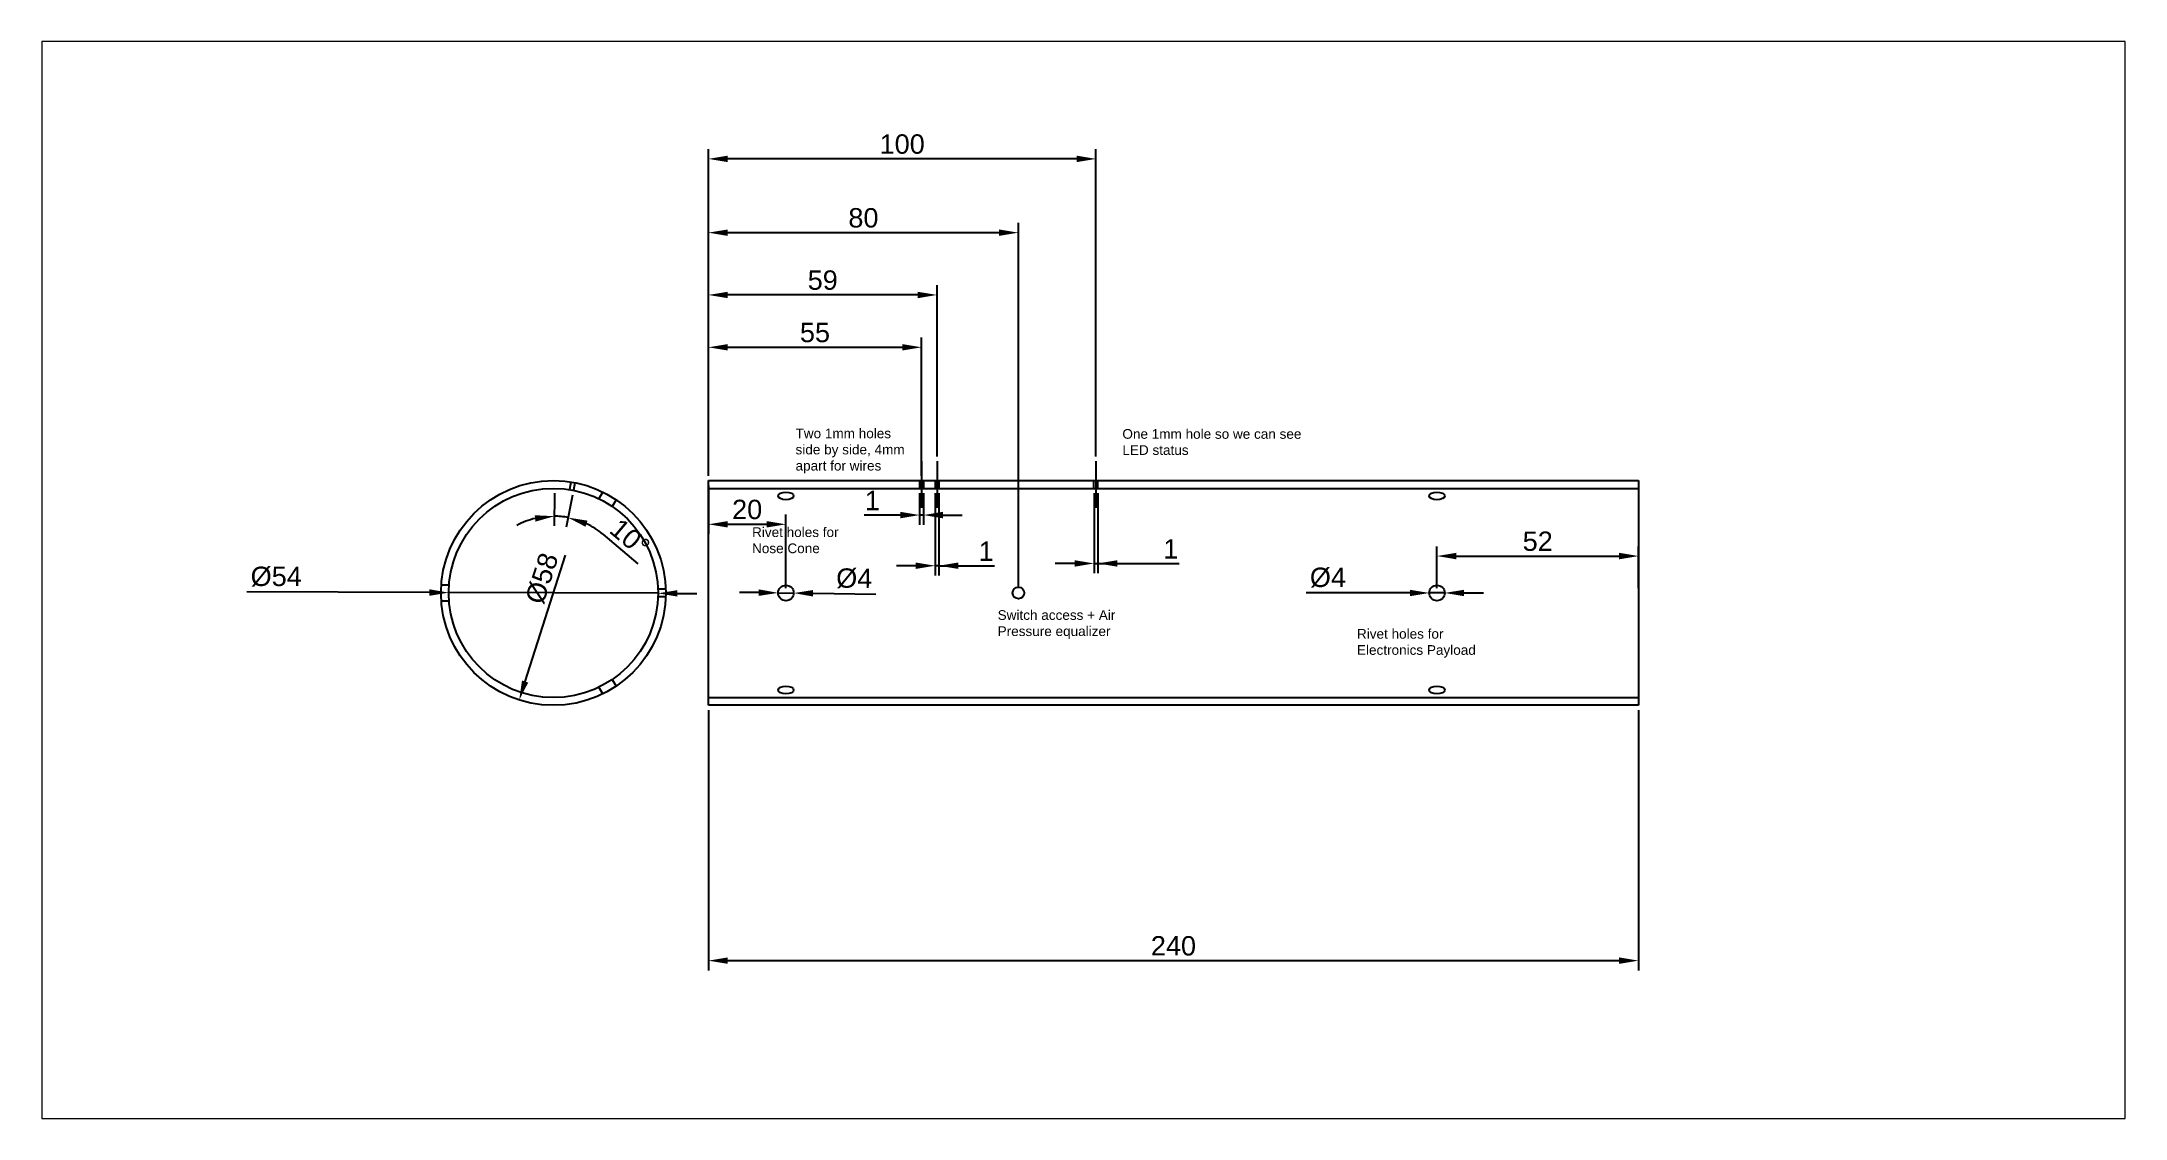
# Paper-space layout 'Sheet1' of a CAD drawing. Header units: millimetres. Extents: x 15 to 284, y 31 to 170.
# The model-space entities are those that its viewports show. They can reach past a viewport. Long polylines and large blocks are cut down to what shows.
import ezdxf

# ---------------------------------------------------------------- set-up
doc = ezdxf.new("R2010")
doc.units = ezdxf.units.MM
doc.linetypes.add('DASH2', pattern=[19.05, 12.7, -6.35])
doc.layers.add('centrelines', color=4, linetype='DASH2', plot=False)
for name, color, linetype in [('Dim', 5, 'Continuous'), ('Hidden', 2, 'Continuous'), ('hidden2', 6, 'Continuous')]:
    doc.layers.add(name, color=color, linetype=linetype)
doc.styles.get("Standard").update_dxf_attribs({"font": 'arial.ttf'})
doc.dimstyles.new('ISO-25', dxfattribs={"dimtxt": 2.5, "dimasz": 2.5, "dimexe": 1.25, "dimexo": 0.625, "dimtad": 1, "dimtxsty": 'Standard', "dimcen": 2.5, "dimadec": 0, "dimazin": 0, "dimtfac": 1, "dimtmove": 0, "dimatfit": 3, "dimfxl": 1, "dimarcsym": 0})

# ---------------------------------------------------------------- blocks, each defined once
blk = doc.blocks.new('*D2')
at = {"layer": 'Defpoints', "color": 0}
for p in [(85.19, 112.5), (76.38, 84.87)]:
    blk.add_point(p, dxfattribs=at)
at = {"layer": 'Dim', "color": 0, "lineweight": -2}
blk.add_line((77.14, 87.25), (82.35, 103.57), dxfattribs=at)
at = {"layer": 'Dim', "color": 0}
blk.add_solid([(76.74, 87.38), (77.54, 87.13), (76.38, 84.87)], dxfattribs=at)
at = {"layer": 'Dim', "color": 0, "insert": (79.32, 100.57), "char_height": 2.5, "attachment_point": 5, "rotation": 72.3088}
blk.add_mtext('%%c58', dxfattribs=at)
blk = doc.blocks.new('*D3')
at = {"layer": 'Defpoints', "color": 0}
for p in [(67.29, 98.73), (94.29, 98.64)]:
    blk.add_point(p, dxfattribs=at)
at = {"layer": 'Dim', "color": 0, "lineweight": -2}
for p, q in [((64.79, 98.74), (41.25, 98.82)), ((94.29, 98.64), (67.29, 98.73)), ((96.79, 98.63), (99.29, 98.62))]:
    blk.add_line(p, q, dxfattribs=at)
at = {"layer": 'Dim', "color": 0}
for points in [[(64.79, 98.32), (64.79, 99.16), (67.29, 98.73)], [(96.79, 99.05), (96.79, 98.22), (94.29, 98.64)]]:
    blk.add_solid(points, dxfattribs=at)
at = {"layer": 'Dim', "color": 0, "insert": (45.03, 100.78), "char_height": 2.5, "attachment_point": 5, "rotation": 359.8075}
blk.add_mtext('%%c54', dxfattribs=at)
blk = doc.blocks.new('*D4')
at = {"layer": 'Defpoints', "color": 0}
for p in [(100.79, 84.19), (220.79, 84.19), (220.79, 51.23)]:
    blk.add_point(p, dxfattribs=at)
at = {"layer": 'Dim', "color": 0, "lineweight": -2}
for p, q in [((100.79, 83.56), (100.79, 49.98)), ((220.79, 83.56), (220.79, 49.98)), ((103.29, 51.23), (218.29, 51.23))]:
    blk.add_line(p, q, dxfattribs=at)
at = {"layer": 'Dim', "color": 0}
for points in [[(103.29, 51.65), (103.29, 50.82), (100.79, 51.23)], [(218.29, 50.82), (218.29, 51.65), (220.79, 51.23)]]:
    blk.add_solid(points, dxfattribs=at)
at = {"layer": 'Dim', "color": 0, "insert": (160.79, 53.13), "char_height": 2.5, "attachment_point": 5}
blk.add_mtext('240', dxfattribs=at)
blk = doc.blocks.new('*D7')
at = {"layer": 'Defpoints', "color": 0}
for p in [(100.79, 113.19), (110.79, 107.55), (110.79, 98.69)]:
    blk.add_point(p, dxfattribs=at)
at = {"layer": 'Dim', "color": 0, "lineweight": -2}
for p, q in [((100.79, 112.56), (100.79, 106.3)), ((103.29, 107.55), (108.29, 107.55)), ((110.79, 99.31), (110.79, 108.8))]:
    blk.add_line(p, q, dxfattribs=at)
at = {"layer": 'Dim', "color": 0}
for points in [[(103.29, 107.96), (103.29, 107.13), (100.79, 107.55)], [(108.29, 107.13), (108.29, 107.96), (110.79, 107.55)]]:
    blk.add_solid(points, dxfattribs=at)
at = {"layer": 'Dim', "color": 0, "insert": (105.79, 109.45), "char_height": 2.5, "attachment_point": 5}
blk.add_mtext('20', dxfattribs=at)
blk = doc.blocks.new('*D16')
at = {"layer": 'Defpoints', "color": 0}
for p in [(140.79, 145.19), (100.79, 113.19), (140.79, 98.69)]:
    blk.add_point(p, dxfattribs=at)
at = {"layer": 'Dim', "color": 0, "lineweight": -2}
for p, q in [((100.79, 113.81), (100.79, 146.44)), ((103.29, 145.19), (138.29, 145.19)), ((140.79, 99.31), (140.79, 146.44))]:
    blk.add_line(p, q, dxfattribs=at)
at = {"layer": 'Dim', "color": 0}
for points in [[(103.29, 145.6), (103.29, 144.77), (100.79, 145.19)], [(138.29, 144.77), (138.29, 145.6), (140.79, 145.19)]]:
    blk.add_solid(points, dxfattribs=at)
at = {"layer": 'Dim', "color": 0, "insert": (120.79, 147.09), "char_height": 2.5, "attachment_point": 5}
blk.add_mtext('80', dxfattribs=at)
blk = doc.blocks.new('*D17')
at = {"layer": 'Defpoints', "color": 0}
for p in [(100.79, 154.71), (150.79, 115.69), (100.79, 113.19)]:
    blk.add_point(p, dxfattribs=at)
at = {"layer": 'Dim', "color": 0, "lineweight": -2}
for p, q in [((100.79, 113.81), (100.79, 155.96)), ((150.79, 116.31), (150.79, 155.96)), ((148.29, 154.71), (103.29, 154.71))]:
    blk.add_line(p, q, dxfattribs=at)
at = {"layer": 'Dim', "color": 0}
for points in [[(103.29, 155.13), (103.29, 154.29), (100.79, 154.71)], [(148.29, 154.29), (148.29, 155.13), (150.79, 154.71)]]:
    blk.add_solid(points, dxfattribs=at)
at = {"layer": 'Dim', "color": 0, "insert": (125.79, 156.61), "char_height": 2.5, "attachment_point": 5}
blk.add_mtext('100', dxfattribs=at)
blk = doc.blocks.new('*D19')
at = {"layer": 'Defpoints', "color": 0}
for p in [(100.79, 137.15), (130.29, 115.69), (100.79, 113.19)]:
    blk.add_point(p, dxfattribs=at)
at = {"layer": 'Dim', "color": 0, "lineweight": -2}
for p, q in [((100.79, 113.81), (100.79, 138.4)), ((127.79, 137.15), (103.29, 137.15)), ((130.29, 116.31), (130.29, 138.4))]:
    blk.add_line(p, q, dxfattribs=at)
at = {"layer": 'Dim', "color": 0}
for points in [[(103.29, 137.56), (103.29, 136.73), (100.79, 137.15)], [(127.79, 136.73), (127.79, 137.56), (130.29, 137.15)]]:
    blk.add_solid(points, dxfattribs=at)
at = {"layer": 'Dim', "color": 0, "insert": (115.54, 139.05), "char_height": 2.5, "attachment_point": 5}
blk.add_mtext('59', dxfattribs=at)
blk = doc.blocks.new('*D20')
at = {"layer": 'Defpoints', "color": 0}
for p in [(150.54, 112.19), (151.04, 112.19), (151.04, 102.5)]:
    blk.add_point(p, dxfattribs=at)
at = {"layer": 'Dim', "color": 0, "lineweight": -2}
for p, q in [((150.54, 111.56), (150.54, 101.25)), ((151.04, 111.56), (151.04, 101.25)), ((148.04, 102.5), (145.54, 102.5)), ((150.54, 102.5), (151.04, 102.5)), ((151.04, 102.5), (161.53, 102.5)), ((153.54, 102.5), (156.04, 102.5))]:
    blk.add_line(p, q, dxfattribs=at)
at = {"layer": 'Dim', "color": 0}
for points in [[(148.04, 102.08), (148.04, 102.91), (150.54, 102.5)], [(153.54, 102.91), (153.54, 102.08), (151.04, 102.5)]]:
    blk.add_solid(points, dxfattribs=at)
at = {"layer": 'Dim', "color": 0, "insert": (160.45, 104.38), "char_height": 2.5, "attachment_point": 5}
blk.add_mtext('1', dxfattribs=at)
blk = doc.blocks.new('*D21')
at = {"layer": 'Defpoints', "color": 0}
for p in [(130.04, 112.19), (130.54, 112.19), (130.04, 102.2)]:
    blk.add_point(p, dxfattribs=at)
at = {"layer": 'Dim', "color": 0, "lineweight": -2}
for p, q in [((130.04, 111.56), (130.04, 100.95)), ((130.54, 111.56), (130.54, 100.95)), ((127.54, 102.2), (125.04, 102.2)), ((130.54, 102.2), (130.04, 102.2)), ((130.54, 102.2), (137.71, 102.2)), ((133.04, 102.2), (135.54, 102.2))]:
    blk.add_line(p, q, dxfattribs=at)
at = {"layer": 'Dim', "color": 0}
for points in [[(127.54, 101.79), (127.54, 102.62), (130.04, 102.2)], [(133.04, 102.62), (133.04, 101.79), (130.54, 102.2)]]:
    blk.add_solid(points, dxfattribs=at)
at = {"layer": 'Dim', "color": 0, "insert": (136.62, 104.08), "char_height": 2.5, "attachment_point": 5}
blk.add_mtext('1', dxfattribs=at)
blk = doc.blocks.new('*D27')
at = {"layer": 'Defpoints', "color": 0}
for p in [(220.79, 103.45), (194.79, 98.69), (220.79, 98.69)]:
    blk.add_point(p, dxfattribs=at)
at = {"layer": 'Dim', "color": 0, "lineweight": -2}
for p, q in [((194.79, 99.31), (194.79, 104.7)), ((197.29, 103.45), (218.29, 103.45)), ((220.79, 99.31), (220.79, 104.7))]:
    blk.add_line(p, q, dxfattribs=at)
at = {"layer": 'Dim', "color": 0}
for points in [[(197.29, 103.87), (197.29, 103.03), (194.79, 103.45)], [(218.29, 103.03), (218.29, 103.87), (220.79, 103.45)]]:
    blk.add_solid(points, dxfattribs=at)
at = {"layer": 'Dim', "color": 0, "insert": (207.79, 105.35), "char_height": 2.5, "attachment_point": 5}
blk.add_mtext('52', dxfattribs=at)
blk = doc.blocks.new('*D31')
at = {"layer": 'Defpoints', "color": 0}
for p in [(128.29, 130.39), (100.79, 113.19), (128.29, 113.19)]:
    blk.add_point(p, dxfattribs=at)
at = {"layer": 'Dim', "color": 0, "lineweight": -2}
for p, q in [((100.79, 113.81), (100.79, 131.64)), ((103.29, 130.39), (125.79, 130.39)), ((128.29, 113.81), (128.29, 131.64))]:
    blk.add_line(p, q, dxfattribs=at)
at = {"layer": 'Dim', "color": 0}
for points in [[(103.29, 130.81), (103.29, 129.98), (100.79, 130.39)], [(125.79, 129.98), (125.79, 130.81), (128.29, 130.39)]]:
    blk.add_solid(points, dxfattribs=at)
at = {"layer": 'Dim', "color": 0, "insert": (114.54, 132.29), "char_height": 2.5, "attachment_point": 5}
blk.add_mtext('55', dxfattribs=at)
blk = doc.blocks.new('*D32')
at = {"layer": 'Defpoints', "color": 0}
for p in [(80.95, 112.19), (83.38, 111.94), (81.51, 108.57), (80.79, 98.69)]:
    blk.add_point(p, dxfattribs=at)
at = {"layer": 'Dim', "color": 0, "lineweight": -2}
for p, q in [((80.94, 111.56), (80.89, 107.34)), ((83.26, 111.32), (82.45, 107.18)), ((87.16, 106.27), (91.69, 102.46))]:
    blk.add_line(p, q, dxfattribs=at)
for start, end in [(103.8066, 118.3046), (78.9389, 89.3085), (49.9428, 64.4409)]:
    blk.add_arc((80.79, 98.69), 9.91, start, end, dxfattribs=at)
at = {"layer": 'Dim', "color": 0}
for points in [[(78.47, 107.89), (78.38, 108.72), (80.91, 108.59)], [(85.19, 108.02), (84.93, 107.23), (82.69, 108.41)]]:
    blk.add_solid(points, dxfattribs=at)
at = {"layer": 'Dim', "color": 0, "insert": (90.66, 105.83), "char_height": 2.5, "attachment_point": 5, "rotation": 319.9428}
blk.add_mtext('10%%d', dxfattribs=at)
blk = doc.blocks.new('*D33')
at = {"layer": 'Defpoints', "color": 0}
for p in [(109.79, 98.7), (111.79, 98.67)]:
    blk.add_point(p, dxfattribs=at)
at = {"layer": 'Dim', "color": 0, "lineweight": -2}
for p, q in [((107.29, 98.73), (104.79, 98.76)), ((109.79, 98.7), (111.79, 98.67)), ((114.29, 98.64), (122.39, 98.55))]:
    blk.add_line(p, q, dxfattribs=at)
at = {"layer": 'Dim', "color": 0}
for points in [[(107.28, 98.31), (107.29, 99.15), (109.79, 98.7)], [(114.29, 99.06), (114.28, 98.23), (111.79, 98.67)]]:
    blk.add_solid(points, dxfattribs=at)
at = {"layer": 'Dim', "color": 0, "insert": (119.61, 100.55), "char_height": 2.5, "attachment_point": 5, "rotation": 359.3111}
blk.add_mtext('%%c4', dxfattribs=at)
blk = doc.blocks.new('*D36')
at = {"layer": 'Defpoints', "color": 0}
for p in [(193.79, 98.69), (195.79, 98.69)]:
    blk.add_point(p, dxfattribs=at)
at = {"layer": 'Dim', "color": 0, "lineweight": -2}
for p, q in [((191.29, 98.69), (177.93, 98.69)), ((195.79, 98.69), (193.79, 98.69)), ((198.29, 98.69), (200.79, 98.69))]:
    blk.add_line(p, q, dxfattribs=at)
at = {"layer": 'Dim', "color": 0}
for points in [[(191.29, 98.27), (191.29, 99.1), (193.79, 98.69)], [(198.29, 99.1), (198.29, 98.27), (195.79, 98.69)]]:
    blk.add_solid(points, dxfattribs=at)
at = {"layer": 'Dim', "color": 0, "insert": (180.72, 100.66), "char_height": 2.5, "attachment_point": 5}
blk.add_mtext('%%c4', dxfattribs=at)
blk = doc.blocks.new('*D37')
at = {"layer": 'Defpoints', "color": 0}
for p in [(128.04, 112.19), (128.54, 112.19), (128.04, 108.74)]:
    blk.add_point(p, dxfattribs=at)
at = {"layer": 'Dim', "color": 0, "lineweight": -2}
for p, q in [((128.04, 111.56), (128.04, 107.49)), ((128.54, 111.56), (128.54, 107.49)), ((125.54, 108.74), (120.87, 108.74)), ((128.54, 108.74), (128.04, 108.74)), ((131.04, 108.74), (133.54, 108.74))]:
    blk.add_line(p, q, dxfattribs=at)
at = {"layer": 'Dim', "color": 0}
for points in [[(125.54, 108.32), (125.54, 109.16), (128.04, 108.74)], [(131.04, 109.16), (131.04, 108.32), (128.54, 108.74)]]:
    blk.add_solid(points, dxfattribs=at)
at = {"layer": 'Dim', "color": 0, "insert": (121.95, 110.62), "char_height": 2.5, "attachment_point": 5}
blk.add_mtext('1', dxfattribs=at)

msp = doc.modelspace()

# ---------------------------------------------------------------- linework, layer by layer
for p, q in [((82, 123.09), (82, 181.09)), ((82, 181.09), (322, 181.09)), ((322, 181.09), (322, 123.09)), ((322, 123.09), (82, 123.09))]:
    msp.add_line(p, q)
for centre, radius in [((42, 152.09), 29), ((42, 152.09), 27), ((162, 152.09), 1.5)]:
    msp.add_circle(centre, radius)
for centre in [(102, 177.14), (270, 177.14), (102, 127.03), (270, 127.03)]:
    msp.add_ellipse(centre, major_axis=(2, 0), ratio=0.5)
at = {"layer": 'centrelines'}
for p, q in [((137, 186.09), (137, 174.09)), ((141, 186.09), (141, 174.09)), ((182, 186.09), (182, 174.09))]:
    msp.add_line(p, q, dxfattribs=at)
at = {"layer": 'Hidden'}
for p, q in [((46.54, 180.73), (46.2, 178.76)), ((47.53, 180.56), (47.18, 178.59)), ((53.73, 176.41), (54.73, 178.14)), ((82, 179.09), (322, 179.09)), ((136.5, 181.09), (136.5, 179.09)), ((137.5, 181.09), (137.5, 179.09)), ((140.5, 181.09), (140.5, 179.09)), ((141.5, 181.09), (141.5, 179.09)), ((181.5, 179.09), (181.5, 181.09)), ((182.5, 179.09), (182.5, 181.09)), ((58.2, 176.14), (57.19, 174.41)), ((15.07, 154.09), (13.07, 154.09)), ((70.98, 153.09), (68.98, 153.09)), ((70.98, 151.09), (68.98, 151.09)), ((13.07, 150.09), (15.07, 150.09)), ((57.19, 129.77), (58.2, 128.03)), ((54.73, 126.03), (53.73, 127.77)), ((82, 125.09), (322, 125.09))]:
    msp.add_line(p, q, dxfattribs=at)
at = {"layer": 'hidden2'}
for centre in [(102, 152.09), (270, 152.09)]:
    msp.add_circle(centre, 2, dxfattribs=at)

# ---------------------------------------------------------------- texts
at = {"char_height": 2.5, "attachment_point": 1}
for s, insert, width in [('{Two 1mm holes side by side, 4mm apart for wires}', (104.49, 194.53), 30.385), ('{One 1mm hole so we can see LED status}', (188.83, 194.39), 48.428), ('{Rivet holes for Nose Cone}', (93.27, 169.03), 28.5932), ('{Switch access + Air Pressure equalizer}', (156.64, 147.64), 41.7306), ('{Rivet holes for \\PElectronics Payload}', (249.36, 142.79), 41.4657)]:
    msp.add_mtext(s, dxfattribs=dict(at, insert=insert, width=width))

psp = doc.layouts.new('Sheet1')

# ---------------------------------------------------------------- dimensions: what is measured, and where the dimension line sits
at = {"layer": 'Dim'}
for base, p1, p2, picture, middle in [((100.7886, 154.7105), (150.7886, 115.6868), (100.7886, 113.1868), '*D17', (125.7886, 154.7105)), ((140.7886, 145.1854), (100.7886, 113.1868), (140.7886, 98.6868), '*D16', (120.7886, 145.1854)), ((130.0386, 102.2029), (130.5386, 112.1868), (130.0386, 112.1868), '*D21', (136.6236, 102.2029)), ((151.0386, 102.4967), (150.5386, 112.1868), (151.0386, 112.1868), '*D20', (160.4483, 102.4967))]:
    dim = psp.add_linear_dim(base=base, p1=p1, p2=p2, dimstyle='ISO-25', override={"dimlfac": -2}, dxfattribs=at)
    dim.commit()
    dim.dimension.update_dxf_attribs({"geometry": picture, "text_midpoint": middle, "dimtype": 160})
for base, p1, p2, picture, middle in [((100.7886, 137.1467), (130.2886, 115.6868), (100.7886, 113.1868), '*D19', (115.5386, 139.048)), ((128.2886, 130.3935), (100.7886, 113.1868), (128.2886, 113.1868), '*D31', (114.5386, 132.2898)), ((110.7886, 107.5459), (100.7886, 113.1868), (110.7886, 98.6868), '*D7', (105.7886, 109.4472)), ((128.0386, 108.739), (128.5386, 112.1868), (128.0386, 112.1868), '*D37', (121.9536, 110.619)), ((220.7886, 103.4496), (194.7886, 98.6868), (220.7886, 98.6868), '*D27', (207.7886, 105.3508)), ((220.7886, 51.2325), (100.7886, 84.1868), (220.7886, 84.1868), '*D4', (160.7886, 53.1338))]:
    dim = psp.add_linear_dim(base=base, p1=p1, p2=p2, dimstyle='ISO-25', override={"dimlfac": -2}, dxfattribs=at)
    dim.commit()
    dim.dimension.update_dxf_attribs({"geometry": picture, "text_midpoint": middle})
dim = psp.add_angular_dim_3p(base=(81.5051, 108.5671), center=(80.7886, 98.6868), p1=(80.9515, 112.1858), p2=(83.3786, 111.936), dimstyle='ISO-25', dxfattribs=at)
dim.commit()
dim.dimension.update_dxf_attribs({"geometry": '*D32', "text_midpoint": (90.6606, 105.8343)})
for p1, p2, picture, middle in [((85.195, 112.501), (76.3822, 84.8725), '*D2', (81.1995, 99.9751)), ((94.2885, 98.6414), (67.2887, 98.7321), '*D3', (45.02, 98.807)), ((109.7887, 98.6988), (111.7885, 98.6747), '*D33', (119.5867, 98.581)), ((195.7886, 98.6868), (193.7886, 98.6868), '*D36', (180.7247, 98.6868))]:
    dim = psp.add_diameter_dim_2p(p1=p1, p2=p2, dimstyle='ISO-25', override={"dimlfac": -2}, dxfattribs=at)
    dim.commit()
    dim.dimension.update_dxf_attribs({"geometry": picture, "text_midpoint": middle, "dimtype": 163})

# ---------------------------------------------------------------- viewports
at = {"layer": '0', "view_target_point": (82.873, -77.606)}
psp.add_viewport(center=(149.1847, 100.3599), size=(268.8385, 138.960006), view_center_point=(95.9193, 233.042), view_height=277.920012, dxfattribs=at)

doc.saveas('drawing.dxf')
